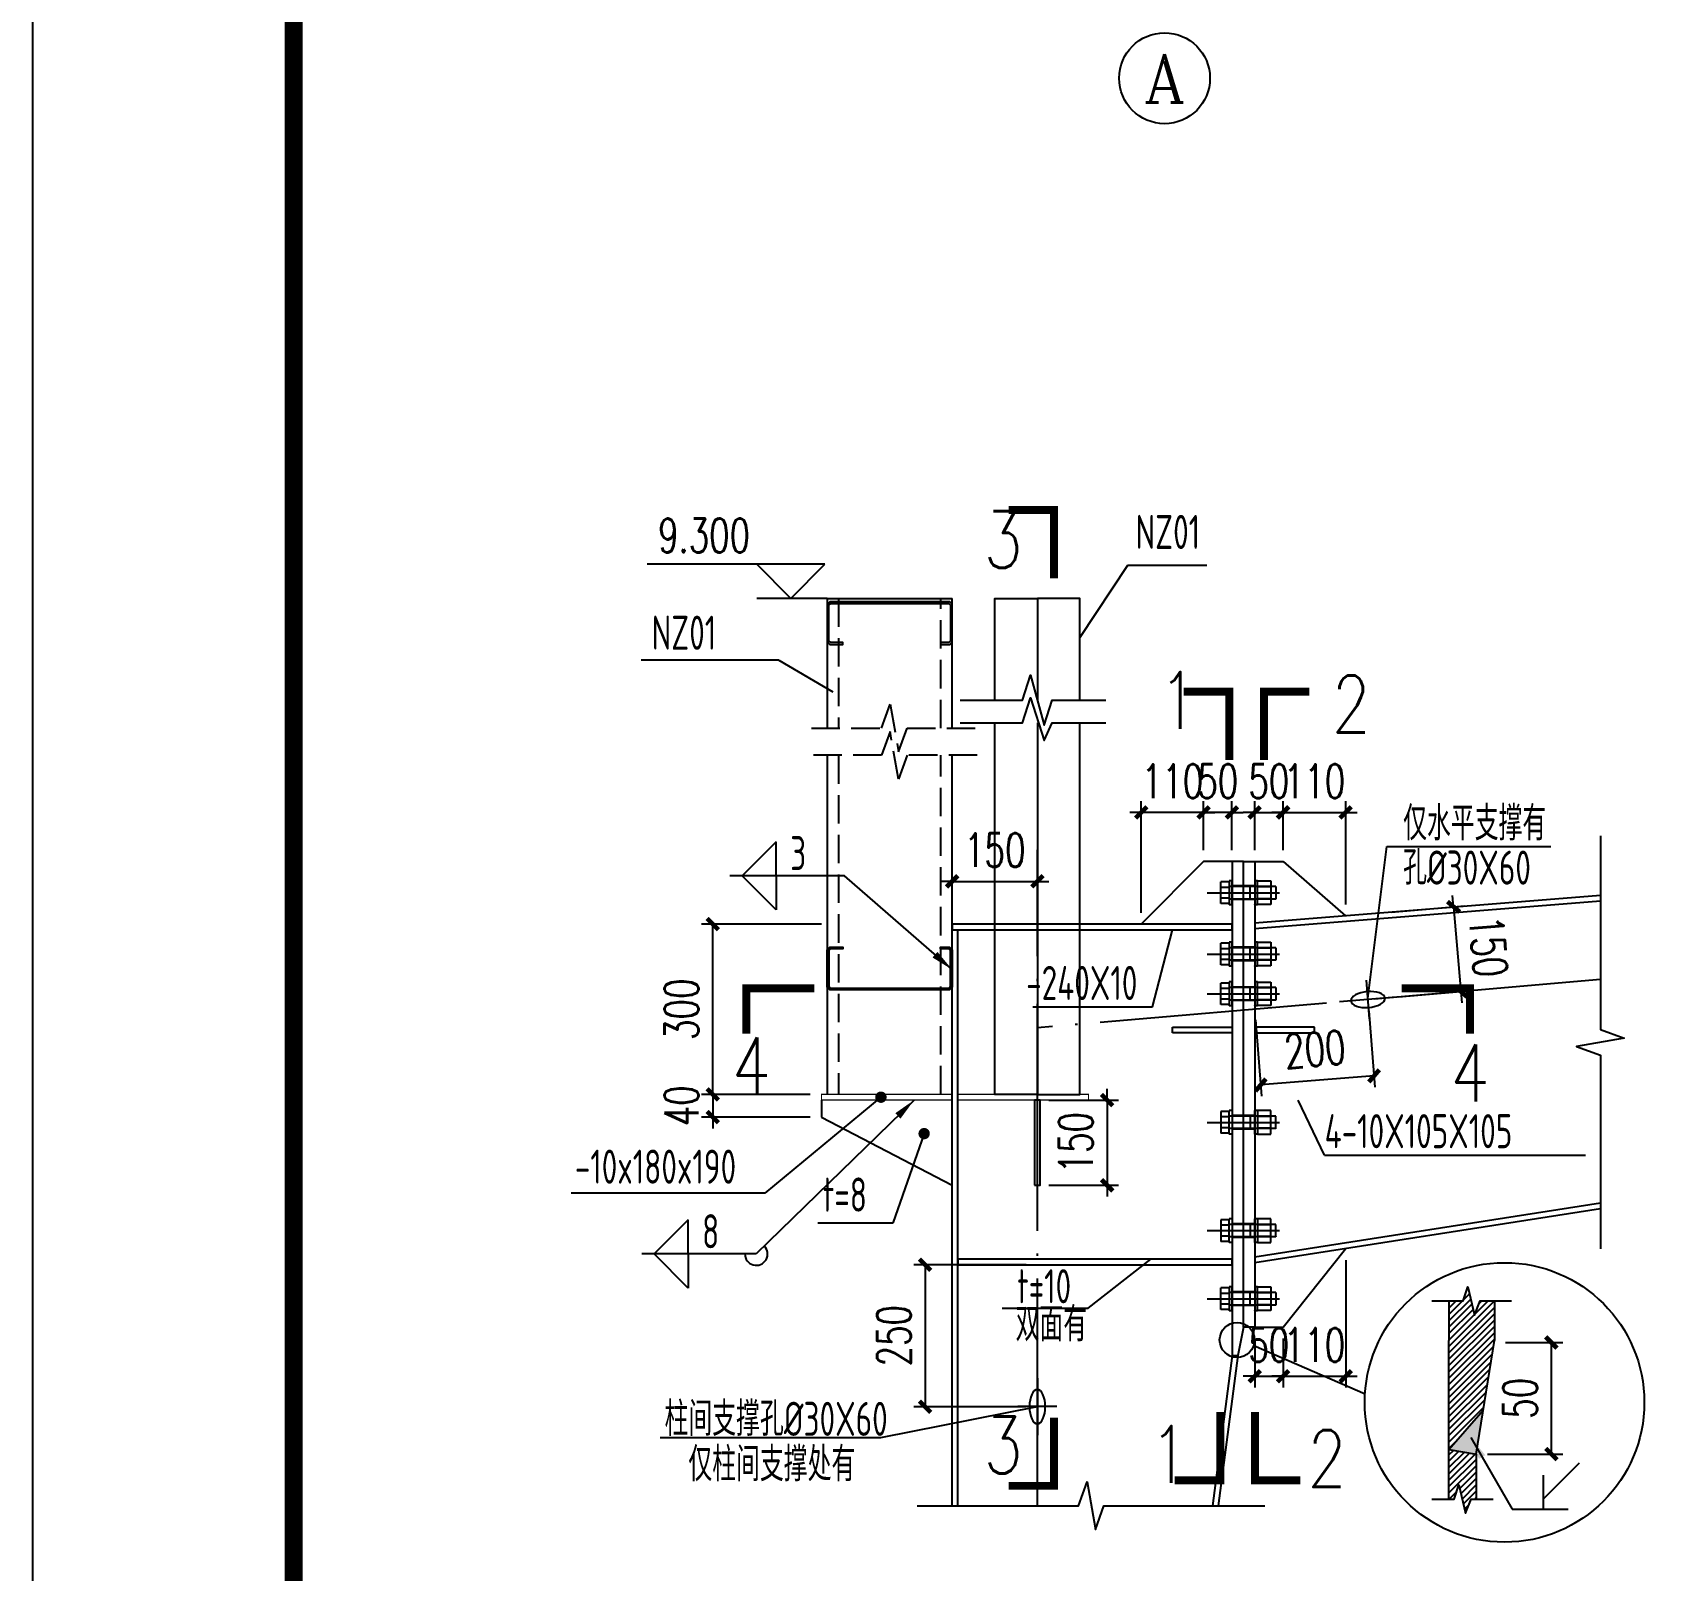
# Model space of a CAD drawing. Extents: x -89996 to 1006241, y -2176 to 440573.
# Drawn here: x 802635 to 817008, y 33751 to 47291 of the extents above; entities that cross this region are included whole.
import ezdxf
from ezdxf.enums import TextEntityAlignment as Align

# ---------------------------------------------------------------- set-up
doc = ezdxf.new("R2010")
doc.units = 0
doc.header["$LTSCALE"] = 1000
doc.header["$MEASUREMENT"] = 0
doc.linetypes.add('DASH', pattern=[0.35, 0.25, -0.1])
doc.linetypes.add('DOTE', pattern=[2.42, 2, -0.2, 0.02, -0.2])
for name, color, linetype in [('AXIS', 3, 'Continuous'), ('AXIS_TEXT', 7, 'Continuous'), ('DOTE', 1, 'DOTE'), ('GL', 150, 'Continuous'), ('LT', 27, 'Continuous'), ('PUB_TEXT', 7, 'Continuous'), ('PUB_TITLE', 4, 'Continuous'), ('PZ', 202, 'Continuous'), ('TEXT', 7, 'Continuous'), ('THIN', 7, 'Continuous'), ('WELD', 7, 'Continuous'), ('钢柱', 2, 'Continuous')]:
    doc.layers.add(name, color=color, linetype=linetype)
doc.styles.add('_TCH_AXIS', font='COMPLEX', dxfattribs={"bigfont": 'GBCBIG'})
doc.styles.add('_TCH_DIM', font='SIMPLEX', dxfattribs={"bigfont": 'GBCBIG'})
doc.styles.add('_TCH_DIM_T3', font='SIMPLEX', dxfattribs={"width": 0.705882, "bigfont": 'GBCBIG'})
doc.styles.add('SIM-TSSC', font='simplex.shx', dxfattribs={"width": 0.8, "bigfont": 'tssdchn.shx'})
doc.styles.get("Standard").update_dxf_attribs({"font": 'gbenor.shx', "bigfont": 'gbcbig.shx'})
doc.styles.add('TSSD_Label', font='tssdeng.shx', dxfattribs={"width": 0.7, "bigfont": 'hztxt.shx'})
doc.styles.add('TSSD_Norm', font='tssdeng.shx', dxfattribs={"bigfont": 'hztxt.shx'})
doc.dimstyles.new('TCH_100_5', dxfattribs={"dimtxt": 297.5, "dimasz": 100, "dimexe": 100, "dimexo": 100, "dimgap": 126.25, "dimtad": 1, "dimdec": 0, "dimlfac": 0.2, "dimzin": 0, "dimdsep": 46, "dimtxsty": '_TCH_DIM_T3', "dimblk": 'ARCHTICK', "dimcen": 0.09, "dimclrd": 126, "dimclre": 126, "dimclrt": 7, "dimazin": 2, "dimtfac": 1, "dimtdec": 0, "dimtix": 1, "dimtmove": 2, "dimatfit": 3, "dimfxl": 0, "dimtolj": 1, "dimtzin": 0, "dimarcsym": 0})
doc.dimstyles.new('TSSD_LEADER_STYLE_200.0', dxfattribs={"dimtxt": 0.18, "dimasz": 200, "dimexe": 0.18, "dimexo": 0.0625, "dimgap": 0.09, "dimtad": 0, "dimtih": 1, "dimtoh": 1, "dimdec": 4, "dimzin": 0, "dimdsep": 46, "dimtxsty": 'Standard', "dimcen": 0.09, "dimadec": 0, "dimazin": 0, "dimtfac": 1, "dimtdec": 4, "dimtofl": 0, "dimtmove": 0, "dimatfit": 3, "dimfxl": 0, "dimtolj": 1, "dimtzin": 0, "dimarcsym": 0})

# ---------------------------------------------------------------- blocks, each defined once
blk = doc.blocks.new('_ArchTick')
at = {"color": 0, "linetype": 'ByBlock', "const_width": 0.4}
blk.add_lwpolyline([(-0.5, -0.5), (0.5, 0.5)], dxfattribs=at)
blk = doc.blocks.new('*D568')
at = {"layer": 'Defpoints', "color": 0, "transparency": 16777216}
for p in [(813392, 38697), (814390, 38777), (813446, 38025)]:
    blk.add_point(p, dxfattribs=at)
at = {"layer": 'GL', "color": 126, "lineweight": -2, "transparency": 16777216}
for p, q in [((814398, 38677), (814452, 38005)), ((813400, 38598), (813454, 37926)), ((814444, 38105), (813446, 38025))]:
    blk.add_line(p, q, dxfattribs=at)
at = {"layer": 'GL', "color": 126, "lineweight": -2, "transparency": 16777216, "xscale": 100, "yscale": 100, "zscale": 100}
for p, rotation in [((813446, 38025), 184.5739212586662), ((814444, 38105), 4.573921258666136)]:
    blk.add_blockref('_ArchTick', p, dxfattribs=dict(at, rotation=rotation))
at = {"layer": 'GL', "color": 7, "transparency": 16777216, "insert": (813923, 38339), "char_height": 297.5, "attachment_point": 5, "rotation": 4.5739, "style": '_TCH_DIM_T3'}
blk.add_mtext('\\A1;200', dxfattribs=at)
blk = doc.blocks.new('*D569')
at = {"layer": 'Defpoints', "color": 0, "transparency": 16777216}
for p in [(808622, 39442), (809680, 39442), (809580, 37942)]:
    blk.add_point(p, dxfattribs=at)
at = {"layer": 'GL', "color": 126, "lineweight": -2, "transparency": 16777216}
for p, q in [((809580, 39442), (808522, 39442)), ((808622, 37942), (808622, 39442)), ((809480, 37942), (808522, 37942))]:
    blk.add_line(p, q, dxfattribs=at)
at = {"layer": 'GL', "color": 126, "lineweight": -2, "transparency": 16777216, "xscale": 100, "yscale": 100, "zscale": 100}
for p, rotation in [((808622, 39442), 90), ((808622, 37942), 270)]:
    blk.add_blockref('_ArchTick', p, dxfattribs=dict(at, rotation=rotation))
at = {"layer": 'GL', "color": 7, "transparency": 16777216, "insert": (808347, 38692), "char_height": 297.5, "attachment_point": 5, "rotation": 90, "style": '_TCH_DIM_T3'}
blk.add_mtext('\\A1;300', dxfattribs=at)
blk = doc.blocks.new('*D653')
at = {"layer": 'Defpoints', "color": 0, "transparency": 16777216}
for p in [(814496, 39539), (815208, 38847), (814560, 38792)]:
    blk.add_point(p, dxfattribs=at)
at = {"layer": 'GL', "color": 126, "lineweight": -2, "transparency": 16777216}
for p, q in [((815144, 39594), (815135, 39694)), ((814595, 39547), (815243, 39603)), ((815144, 39594), (815208, 38847)), ((814659, 38800), (815307, 38856)), ((815208, 38847), (815216, 38748))]:
    blk.add_line(p, q, dxfattribs=at)
at = {"layer": 'GL', "color": 126, "lineweight": -2, "transparency": 16777216, "xscale": 100, "yscale": 100, "zscale": 100}
for p, rotation in [((815144, 39594), 274.8994840941116), ((815208, 38847), 94.89948409411167)]:
    blk.add_blockref('_ArchTick', p, dxfattribs=dict(at, rotation=rotation))
at = {"layer": 'GL', "color": 7, "transparency": 16777216, "insert": (815450, 39244), "char_height": 297.5, "attachment_point": 5, "rotation": 274.8995, "style": '_TCH_DIM_T3'}
blk.add_mtext('\\A1;150', dxfattribs=at)
blk = doc.blocks.new('*D654')
at = {"layer": 'Defpoints', "color": 0, "transparency": 16777216}
for p in [(811480, 36442), (810492, 35192), (811480, 35192)]:
    blk.add_point(p, dxfattribs=at)
at = {"layer": 'GL', "color": 126, "lineweight": -2, "transparency": 16777216}
for p, q in [((811380, 36442), (810392, 36442)), ((810492, 36442), (810492, 35192)), ((811380, 35192), (810392, 35192))]:
    blk.add_line(p, q, dxfattribs=at)
at = {"layer": 'GL', "color": 126, "lineweight": -2, "transparency": 16777216, "xscale": 100, "yscale": 100, "zscale": 100}
for p, rotation in [((810492, 36442), 90), ((810492, 35192), 270)]:
    blk.add_blockref('_ArchTick', p, dxfattribs=dict(at, rotation=rotation))
at = {"layer": 'GL', "color": 7, "transparency": 16777216, "insert": (810217, 35817), "char_height": 297.5, "attachment_point": 5, "rotation": 90, "style": '_TCH_DIM_T3'}
blk.add_mtext('\\A1;250', dxfattribs=at)
blk = doc.blocks.new('_WELD004')
at = {"color": 0, "linetype": 'ByBlock'}
for p, q in [((0, 1), (1, 0)), ((0, 0), (0, 1))]:
    blk.add_line(p, q, dxfattribs=at)
blk = doc.blocks.new('*D570')
at = {"layer": 'Defpoints', "color": 0, "transparency": 16777216}
for p in [(815501, 35757), (816005, 35757), (815343, 34775)]:
    blk.add_point(p, dxfattribs=at)
at = {"layer": 'GL', "color": 126, "lineweight": -2, "transparency": 16777216}
for p, q in [((815601, 35757), (816105, 35757)), ((816005, 34775), (816005, 35757)), ((815443, 34775), (816105, 34775))]:
    blk.add_line(p, q, dxfattribs=at)
at = {"layer": 'GL', "color": 126, "lineweight": -2, "transparency": 16777216, "xscale": 100, "yscale": 100, "zscale": 100}
for p, rotation in [((816005, 35757), 90), ((816005, 34775), 270)]:
    blk.add_blockref('_ArchTick', p, dxfattribs=dict(at, rotation=rotation))
at = {"layer": 'GL', "color": 7, "transparency": 16777216, "insert": (815730, 35266), "char_height": 297.5, "attachment_point": 5, "rotation": 90, "style": '_TCH_DIM_T3'}
blk.add_mtext('\\A1;50', dxfattribs=at)
blk = doc.blocks.new('_WELD008')
at = {"color": 0, "linetype": 'ByBlock'}
for p, q in [((0, 0.3), (1.061, 1.361)), ((0, 0), (0, 1))]:
    blk.add_line(p, q, dxfattribs=at)
for tag, p in [('C', (1.286, 1.416)), ('B', (0.288, 0.856)), ('A', (-0.303, -0.009))]:
    blk.add_attdef(tag, text='', height=0.8, dxfattribs=at).set_placement(p, align=Align.CENTER)
blk = doc.blocks.new('*D655')
at = {"layer": 'Defpoints', "color": 0, "transparency": 16777216}
for p in [(809580, 37942), (808622, 37742), (809580, 37742)]:
    blk.add_point(p, dxfattribs=at)
at = {"layer": 'GL', "color": 126, "lineweight": -2, "transparency": 16777216}
for p, q in [((808622, 37942), (808622, 38042)), ((809480, 37942), (808522, 37942)), ((808622, 37942), (808622, 37742)), ((809480, 37742), (808522, 37742)), ((808622, 37742), (808622, 37642))]:
    blk.add_line(p, q, dxfattribs=at)
at = {"layer": 'GL', "color": 126, "lineweight": -2, "transparency": 16777216, "xscale": 100, "yscale": 100, "zscale": 100}
for p, rotation in [((808622, 37942), 270), ((808622, 37742), 90)]:
    blk.add_blockref('_ArchTick', p, dxfattribs=dict(at, rotation=rotation))
at = {"layer": 'GL', "color": 7, "transparency": 16777216, "insert": (808347, 37842), "char_height": 297.5, "attachment_point": 5, "rotation": 90, "style": '_TCH_DIM_T3'}
blk.add_mtext('\\A1;40', dxfattribs=at)
blk = doc.blocks.new('*D571')
at = {"layer": 'Defpoints', "color": 0, "transparency": 16777216}
for p in [(811480, 37892), (811480, 37142), (812094, 37142)]:
    blk.add_point(p, dxfattribs=at)
at = {"layer": 'GL', "color": 126, "lineweight": -2, "transparency": 16777216}
for p, q in [((812094, 37892), (812094, 37992)), ((811580, 37892), (812194, 37892)), ((812094, 37892), (812094, 37142)), ((811580, 37142), (812194, 37142)), ((812094, 37142), (812094, 37042))]:
    blk.add_line(p, q, dxfattribs=at)
at = {"layer": 'GL', "color": 126, "lineweight": -2, "transparency": 16777216, "xscale": 100, "yscale": 100, "zscale": 100}
for p, rotation in [((812094, 37892), 270), ((812094, 37142), 90)]:
    blk.add_blockref('_ArchTick', p, dxfattribs=dict(at, rotation=rotation))
at = {"layer": 'GL', "color": 7, "transparency": 16777216, "insert": (811819, 37517), "char_height": 297.5, "attachment_point": 5, "rotation": 90, "style": '_TCH_DIM_T3'}
blk.add_mtext('\\A1;150', dxfattribs=at)
blk = doc.blocks.new('*D656')
at = {"layer": 'Defpoints', "color": 0, "transparency": 16777216}
for p in [(813643, 40425), (813393, 39992), (813643, 39992)]:
    blk.add_point(p, dxfattribs=at)
at = {"layer": 'GL', "color": 126, "lineweight": -2, "transparency": 16777216}
for p, q in [((813393, 40425), (813293, 40425)), ((813393, 40092), (813393, 40525)), ((813393, 40425), (813643, 40425)), ((813643, 40092), (813643, 40525)), ((813643, 40425), (813743, 40425))]:
    blk.add_line(p, q, dxfattribs=at)
at = {"layer": 'GL', "color": 126, "lineweight": -2, "transparency": 16777216, "xscale": 100, "yscale": 100, "zscale": 100}
blk.add_blockref('_ArchTick', (813393, 40425), dxfattribs=at)
at = {"layer": 'GL', "color": 126, "lineweight": -2, "transparency": 16777216, "xscale": 100, "yscale": 100, "zscale": 100, "rotation": 180}
blk.add_blockref('_ArchTick', (813643, 40425), dxfattribs=at)
at = {"layer": 'GL', "color": 7, "transparency": 16777216, "insert": (813518, 40700), "char_height": 297.5, "attachment_point": 5, "style": '_TCH_DIM_T3'}
blk.add_mtext('\\A1;50', dxfattribs=at)
blk = doc.blocks.new('*D657')
at = {"layer": 'Defpoints', "color": 0, "transparency": 16777216}
for p in [(814194, 40425), (813643, 39992), (814194, 39514)]:
    blk.add_point(p, dxfattribs=at)
at = {"layer": 'GL', "color": 126, "lineweight": -2, "transparency": 16777216}
for p, q in [((813643, 40425), (813543, 40425)), ((813643, 40092), (813643, 40525)), ((813643, 40425), (814194, 40425)), ((814194, 39614), (814194, 40525)), ((814194, 40425), (814294, 40425))]:
    blk.add_line(p, q, dxfattribs=at)
at = {"layer": 'GL', "color": 126, "lineweight": -2, "transparency": 16777216, "xscale": 100, "yscale": 100, "zscale": 100}
blk.add_blockref('_ArchTick', (813643, 40425), dxfattribs=at)
at = {"layer": 'GL', "color": 126, "lineweight": -2, "transparency": 16777216, "xscale": 100, "yscale": 100, "zscale": 100, "rotation": 180}
blk.add_blockref('_ArchTick', (814194, 40425), dxfattribs=at)
at = {"layer": 'GL', "color": 7, "transparency": 16777216, "insert": (813919, 40700), "char_height": 297.5, "attachment_point": 5, "style": '_TCH_DIM_T3'}
blk.add_mtext('\\A1;110', dxfattribs=at)
blk = doc.blocks.new('*D658')
at = {"layer": 'Defpoints', "color": 0, "transparency": 16777216}
for p in [(812943, 40425), (812943, 39992), (813193, 39992)]:
    blk.add_point(p, dxfattribs=at)
at = {"layer": 'GL', "color": 126, "lineweight": -2, "transparency": 16777216}
for p, q in [((812943, 40425), (812843, 40425)), ((812943, 40092), (812943, 40525)), ((813193, 40425), (812943, 40425)), ((813193, 40092), (813193, 40525)), ((813193, 40425), (813293, 40425))]:
    blk.add_line(p, q, dxfattribs=at)
at = {"layer": 'GL', "color": 126, "lineweight": -2, "transparency": 16777216, "xscale": 100, "yscale": 100, "zscale": 100}
blk.add_blockref('_ArchTick', (812943, 40425), dxfattribs=at)
at = {"layer": 'GL', "color": 126, "lineweight": -2, "transparency": 16777216, "xscale": 100, "yscale": 100, "zscale": 100, "rotation": 180}
blk.add_blockref('_ArchTick', (813193, 40425), dxfattribs=at)
at = {"layer": 'GL', "color": 7, "transparency": 16777216, "insert": (813068, 40700), "char_height": 297.5, "attachment_point": 5, "style": '_TCH_DIM_T3'}
blk.add_mtext('\\A1;50', dxfattribs=at)
blk = doc.blocks.new('*D659')
at = {"layer": 'Defpoints', "color": 0, "transparency": 16777216}
for p in [(812394, 40425), (812943, 39992), (812394, 39442)]:
    blk.add_point(p, dxfattribs=at)
at = {"layer": 'GL', "color": 126, "lineweight": -2, "transparency": 16777216}
for p, q in [((812394, 40425), (812294, 40425)), ((812394, 39542), (812394, 40525)), ((812943, 40425), (812394, 40425)), ((812943, 40092), (812943, 40525)), ((812943, 40425), (813043, 40425))]:
    blk.add_line(p, q, dxfattribs=at)
at = {"layer": 'GL', "color": 126, "lineweight": -2, "transparency": 16777216, "xscale": 100, "yscale": 100, "zscale": 100}
blk.add_blockref('_ArchTick', (812394, 40425), dxfattribs=at)
at = {"layer": 'GL', "color": 126, "lineweight": -2, "transparency": 16777216, "xscale": 100, "yscale": 100, "zscale": 100, "rotation": 180}
blk.add_blockref('_ArchTick', (812943, 40425), dxfattribs=at)
at = {"layer": 'GL', "color": 7, "transparency": 16777216, "insert": (812669, 40700), "char_height": 297.5, "attachment_point": 5, "style": '_TCH_DIM_T3'}
blk.add_mtext('\\A1;110', dxfattribs=at)
blk = doc.blocks.new('*D660')
at = {"layer": 'Defpoints', "color": 0, "transparency": 16777216}
for p in [(813393, 35892), (813643, 35892), (813643, 35460)]:
    blk.add_point(p, dxfattribs=at)
at = {"layer": 'GL', "color": 126, "lineweight": -2, "transparency": 16777216}
for p, q in [((813393, 35792), (813393, 35360)), ((813643, 35792), (813643, 35360)), ((813393, 35460), (813293, 35460)), ((813393, 35460), (813643, 35460)), ((813643, 35460), (813743, 35460))]:
    blk.add_line(p, q, dxfattribs=at)
at = {"layer": 'GL', "color": 126, "lineweight": -2, "transparency": 16777216, "xscale": 100, "yscale": 100, "zscale": 100}
blk.add_blockref('_ArchTick', (813393, 35460), dxfattribs=at)
at = {"layer": 'GL', "color": 126, "lineweight": -2, "transparency": 16777216, "xscale": 100, "yscale": 100, "zscale": 100, "rotation": 180}
blk.add_blockref('_ArchTick', (813643, 35460), dxfattribs=at)
at = {"layer": 'GL', "color": 7, "transparency": 16777216, "insert": (813518, 35735), "char_height": 297.5, "attachment_point": 5, "style": '_TCH_DIM_T3'}
blk.add_mtext('\\A1;50', dxfattribs=at)
blk = doc.blocks.new('*D661')
at = {"layer": 'Defpoints', "color": 0, "transparency": 16777216}
for p in [(814194, 36583), (813643, 35892), (814194, 35460)]:
    blk.add_point(p, dxfattribs=at)
at = {"layer": 'GL', "color": 126, "lineweight": -2, "transparency": 16777216}
for p, q in [((814194, 36483), (814194, 35360)), ((813643, 35792), (813643, 35360)), ((813643, 35460), (813543, 35460)), ((813643, 35460), (814194, 35460)), ((814194, 35460), (814294, 35460))]:
    blk.add_line(p, q, dxfattribs=at)
at = {"layer": 'GL', "color": 126, "lineweight": -2, "transparency": 16777216, "xscale": 100, "yscale": 100, "zscale": 100}
blk.add_blockref('_ArchTick', (813643, 35460), dxfattribs=at)
at = {"layer": 'GL', "color": 126, "lineweight": -2, "transparency": 16777216, "xscale": 100, "yscale": 100, "zscale": 100, "rotation": 180}
blk.add_blockref('_ArchTick', (814194, 35460), dxfattribs=at)
at = {"layer": 'GL', "color": 7, "transparency": 16777216, "insert": (813919, 35735), "char_height": 297.5, "attachment_point": 5, "style": '_TCH_DIM_T3'}
blk.add_mtext('\\A1;110', dxfattribs=at)
blk = doc.blocks.new('*D1530')
at = {"layer": 'Defpoints', "color": 0, "transparency": 16777216}
for p in [(811480, 39818), (810730, 39442), (811480, 39442)]:
    blk.add_point(p, dxfattribs=at)
at = {"layer": 'GL', "color": 126, "lineweight": -2, "transparency": 16777216}
for p, q in [((810730, 39818), (810630, 39818)), ((810730, 39542), (810730, 39918)), ((810730, 39818), (811480, 39818)), ((811480, 39542), (811480, 39918)), ((811480, 39818), (811580, 39818))]:
    blk.add_line(p, q, dxfattribs=at)
at = {"layer": 'GL', "color": 126, "lineweight": -2, "transparency": 16777216, "xscale": 100, "yscale": 100, "zscale": 100}
blk.add_blockref('_ArchTick', (810730, 39818), dxfattribs=at)
at = {"layer": 'GL', "color": 126, "lineweight": -2, "transparency": 16777216, "xscale": 100, "yscale": 100, "zscale": 100, "rotation": 180}
blk.add_blockref('_ArchTick', (811480, 39818), dxfattribs=at)
at = {"layer": 'GL', "color": 7, "transparency": 16777216, "insert": (811105, 40093), "char_height": 297.5, "attachment_point": 5, "style": '_TCH_DIM_T3'}
blk.add_mtext('\\A1;150', dxfattribs=at)

msp = doc.modelspace()

# ---------------------------------------------------------------- hatches: boundary and pattern name
at = {"layer": 'AXIS'}
msp.add_hatch(color=256, dxfattribs=at).paths.add_polyline_path([(815405.3, 35162.11), (815103.42, 34813.73), (815343.42, 34775.33)])
at = {"layer": 'PZ'}
h = msp.add_hatch(dxfattribs=at)
h.set_pattern_fill('ANSI31', color=256, scale=25, style=0)
h.set_pattern_definition([(45, (60153.394, -804651.667), (-28.0633004, 28.0633004), [])])
h.paths.add_polyline_path([(815328.58, 35998.55), (815269.42, 36248.24), (815229.42, 36123.24), (815103.42, 36123.24), (815103.42, 35775.33), (815103.42, 34813.73), (815405.3, 35162.11), (815503.42, 35775.33), (815503.42, 36123.24), (815377.42, 36123.24)])
h.paths.add_polyline_path([(815103.42, 34813.73), (815103.42, 34378.21), (815149.42, 34378.21), (815189.42, 34503.21), (815248.58, 34253.52), (815297.42, 34378.21), (815343.42, 34378.21), (815343.42, 34775.33)])

# ---------------------------------------------------------------- linework, layer by layer
for p, q in [((813095.89, 39622.05), (813095.89, 39812.58)), ((813168.49, 39812.58), (813095.89, 39812.58)), ((813168.49, 39822.31), (813168.49, 39612.31)), ((813193.49, 39822.31), (813168.49, 39822.31)), ((813193.49, 39822.31), (813193.49, 39819.46)), ((813193.49, 39612.31), (813193.49, 39822.31)), ((813393.49, 39822.31), (813393.49, 39612.31)), ((813418.49, 39822.31), (813393.49, 39822.31)), ((813418.49, 39612.31), (813418.49, 39822.31)), ((813418.49, 39821.24), (813536.49, 39821.24)), ((813536.49, 39821.24), (813536.49, 39613.39)), ((812975.99, 39717.31), (813610.99, 39717.31)), ((813168.49, 39764.95), (813095.89, 39764.95)), ((813168.49, 39669.68), (813095.89, 39669.68)), ((813193.49, 39772.31), (813168.49, 39772.31)), ((813353.49, 39777.31), (813193.49, 39777.31)), ((813353.49, 39772.31), (813193.49, 39772.31)), ((813353.49, 39657.31), (813353.49, 39777.31)), ((813393.49, 39777.31), (813353.49, 39777.31)), ((813578.49, 39772.31), (813353.49, 39772.31)), ((813393.49, 39777.31), (813393.49, 39774.38)), ((813393.49, 39775.63), (813393.49, 39777.31)), ((813536.49, 39769.28), (813418.49, 39769.28)), ((813578.49, 39772.31), (813578.49, 39662.31)), ((813578.49, 39769.46), (813578.49, 39772.31)), ((813168.49, 39622.05), (813095.89, 39622.05)), ((813193.49, 39662.31), (813168.49, 39662.31)), ((813193.49, 39612.31), (813168.49, 39612.31)), ((813353.49, 39662.31), (813193.49, 39662.31)), ((813193.49, 39657.31), (813193.49, 39660.25)), ((813193.49, 39659), (813193.49, 39657.31)), ((813353.49, 39657.31), (813193.49, 39657.31)), ((813578.49, 39662.31), (813353.49, 39662.31)), ((813353.49, 39657.31), (813353.49, 39660.25)), ((813353.49, 39659), (813353.49, 39657.31)), ((813393.49, 39657.31), (813353.49, 39657.31)), ((813393.49, 39612.31), (813393.49, 39615.16)), ((813418.49, 39612.31), (813393.49, 39612.31)), ((813536.49, 39665.35), (813418.49, 39665.35)), ((813536.49, 39613.39), (813418.49, 39613.39)), ((813095.89, 39082.21), (813095.89, 39272.73)), ((813168.49, 39272.73), (813095.89, 39272.73)), ((813168.49, 39282.47), (813168.49, 39072.47)), ((813193.49, 39282.47), (813168.49, 39282.47)), ((813193.49, 39282.47), (813193.49, 39279.62)), ((813193.49, 39072.47), (813193.49, 39282.47)), ((813393.49, 39282.47), (813393.49, 39072.47)), ((813418.49, 39282.47), (813393.49, 39282.47)), ((813418.49, 39072.47), (813418.49, 39282.47)), ((813418.49, 39281.39), (813536.49, 39281.39)), ((813536.49, 39281.39), (813536.49, 39073.55)), ((812975.99, 39177.47), (813610.99, 39177.47)), ((813168.49, 39225.1), (813095.89, 39225.1)), ((813168.49, 39129.84), (813095.89, 39129.84)), ((813193.49, 39232.47), (813168.49, 39232.47)), ((813193.49, 39122.47), (813168.49, 39122.47)), ((813353.49, 39237.47), (813193.49, 39237.47)), ((813353.49, 39232.47), (813193.49, 39232.47)), ((813353.49, 39122.47), (813193.49, 39122.47)), ((813193.49, 39117.47), (813193.49, 39120.4)), ((813193.49, 39119.15), (813193.49, 39117.47)), ((813353.49, 39117.47), (813193.49, 39117.47)), ((813353.49, 39117.47), (813353.49, 39237.47)), ((813393.49, 39237.47), (813353.49, 39237.47)), ((813578.49, 39232.47), (813353.49, 39232.47)), ((813578.49, 39122.47), (813353.49, 39122.47)), ((813353.49, 39117.47), (813353.49, 39120.4)), ((813353.49, 39119.15), (813353.49, 39117.47)), ((813393.49, 39117.47), (813353.49, 39117.47)), ((813393.49, 39237.47), (813393.49, 39234.53)), ((813393.49, 39235.78), (813393.49, 39237.47)), ((813536.49, 39229.43), (813418.49, 39229.43)), ((813536.49, 39125.51), (813418.49, 39125.51)), ((813578.49, 39232.47), (813578.49, 39122.47)), ((813578.49, 39229.62), (813578.49, 39232.47)), ((813168.49, 39082.21), (813095.89, 39082.21)), ((813193.49, 39072.47), (813168.49, 39072.47)), ((813393.49, 39072.47), (813393.49, 39075.32)), ((813418.49, 39072.47), (813393.49, 39072.47)), ((813536.49, 39073.55), (813418.49, 39073.55)), ((812975.99, 38827.47), (813610.99, 38827.47)), ((813095.89, 38732.21), (813095.89, 38922.73)), ((813168.49, 38922.73), (813095.89, 38922.73)), ((813168.49, 38875.1), (813095.89, 38875.1)), ((813168.49, 38932.47), (813168.49, 38722.47)), ((813193.49, 38932.47), (813168.49, 38932.47)), ((813193.49, 38882.47), (813168.49, 38882.47)), ((813193.49, 38932.47), (813193.49, 38929.62)), ((813193.49, 38722.47), (813193.49, 38932.47)), ((813353.49, 38887.47), (813193.49, 38887.47)), ((813353.49, 38882.47), (813193.49, 38882.47)), ((813353.49, 38767.47), (813353.49, 38887.47)), ((813393.49, 38887.47), (813353.49, 38887.47)), ((813578.49, 38882.47), (813353.49, 38882.47)), ((813393.49, 38932.47), (813393.49, 38722.47)), ((813418.49, 38932.47), (813393.49, 38932.47)), ((813393.49, 38887.47), (813393.49, 38884.53)), ((813393.49, 38885.78), (813393.49, 38887.47)), ((813418.49, 38722.47), (813418.49, 38932.47)), ((813418.49, 38931.39), (813536.49, 38931.39)), ((813536.49, 38879.43), (813418.49, 38879.43)), ((813536.49, 38931.39), (813536.49, 38723.55)), ((813578.49, 38882.47), (813578.49, 38772.47)), ((813578.49, 38879.62), (813578.49, 38882.47)), ((814403.63, 38606.61), (814376.37, 38947.66)), ((813168.49, 38779.84), (813095.89, 38779.84)), ((813168.49, 38732.21), (813095.89, 38732.21)), ((813193.49, 38772.47), (813168.49, 38772.47)), ((813193.49, 38722.47), (813168.49, 38722.47)), ((813353.49, 38772.47), (813193.49, 38772.47)), ((813193.49, 38767.47), (813193.49, 38770.4)), ((813193.49, 38769.15), (813193.49, 38767.47)), ((813353.49, 38767.47), (813193.49, 38767.47)), ((813578.49, 38772.47), (813353.49, 38772.47)), ((813353.49, 38767.47), (813353.49, 38770.4)), ((813353.49, 38769.15), (813353.49, 38767.47)), ((813393.49, 38767.47), (813353.49, 38767.47)), ((813393.49, 38722.47), (813393.49, 38725.32)), ((813418.49, 38722.47), (813393.49, 38722.47)), ((813536.49, 38775.51), (813418.49, 38775.51)), ((813536.49, 38723.55), (813418.49, 38723.55)), ((814639.21, 38797.03), (814140.79, 38757.24)), ((813193.49, 37800.89), (813168.49, 37800.89)), ((813168.49, 37590.89), (813168.49, 37800.89)), ((813193.49, 37800.89), (813193.49, 37590.89)), ((813393.49, 37800.89), (813393.49, 37798.04)), ((813393.49, 37590.89), (813393.49, 37800.89)), ((813418.49, 37800.89), (813393.49, 37800.89)), ((813418.49, 37800.89), (813418.49, 37590.89)), ((812975.99, 37695.89), (813610.99, 37695.89)), ((813095.89, 37791.16), (813095.89, 37600.63)), ((813168.49, 37791.16), (813095.89, 37791.16)), ((813168.49, 37743.53), (813095.89, 37743.53)), ((813193.49, 37750.89), (813168.49, 37750.89)), ((813193.49, 37755.89), (813193.49, 37752.96)), ((813193.49, 37754.21), (813193.49, 37755.89)), ((813353.49, 37755.89), (813193.49, 37755.89)), ((813353.49, 37750.89), (813193.49, 37750.89)), ((813353.49, 37755.89), (813353.49, 37635.89)), ((813353.49, 37755.89), (813353.49, 37752.96)), ((813353.49, 37754.21), (813353.49, 37755.89)), ((813393.49, 37755.89), (813353.49, 37755.89)), ((813578.49, 37750.89), (813353.49, 37750.89)), ((813536.49, 37799.82), (813418.49, 37799.82)), ((813536.49, 37747.86), (813418.49, 37747.86)), ((813536.49, 37591.97), (813536.49, 37799.82)), ((813578.49, 37640.89), (813578.49, 37750.89)), ((813168.49, 37648.26), (813095.89, 37648.26)), ((813168.49, 37600.63), (813095.89, 37600.63)), ((813193.49, 37640.89), (813168.49, 37640.89)), ((813193.49, 37590.89), (813168.49, 37590.89)), ((813353.49, 37640.89), (813193.49, 37640.89)), ((813353.49, 37635.89), (813193.49, 37635.89)), ((813193.49, 37590.89), (813193.49, 37593.74)), ((813578.49, 37640.89), (813353.49, 37640.89)), ((813393.49, 37635.89), (813353.49, 37635.89)), ((813393.49, 37635.89), (813393.49, 37638.83)), ((813393.49, 37637.58), (813393.49, 37635.89)), ((813418.49, 37590.89), (813393.49, 37590.89)), ((813536.49, 37643.93), (813418.49, 37643.93)), ((813418.49, 37591.97), (813536.49, 37591.97)), ((813578.49, 37643.74), (813578.49, 37640.89)), ((813095.89, 36837.58), (813095.89, 36647.05)), ((813168.49, 36837.58), (813095.89, 36837.58)), ((813193.49, 36847.31), (813168.49, 36847.31)), ((813168.49, 36637.31), (813168.49, 36847.31)), ((813193.49, 36797.31), (813168.49, 36797.31)), ((813193.49, 36847.31), (813193.49, 36637.31)), ((813193.49, 36802.31), (813193.49, 36799.38)), ((813193.49, 36800.63), (813193.49, 36802.31)), ((813353.49, 36802.31), (813193.49, 36802.31)), ((813353.49, 36797.31), (813193.49, 36797.31)), ((813353.49, 36802.31), (813353.49, 36682.31)), ((813353.49, 36802.31), (813353.49, 36799.38)), ((813353.49, 36800.63), (813353.49, 36802.31)), ((813393.49, 36802.31), (813353.49, 36802.31)), ((813578.49, 36797.31), (813353.49, 36797.31)), ((813393.49, 36847.31), (813393.49, 36844.46)), ((813393.49, 36637.31), (813393.49, 36847.31)), ((813418.49, 36847.31), (813393.49, 36847.31)), ((813418.49, 36847.31), (813418.49, 36637.31)), ((813536.49, 36846.24), (813418.49, 36846.24)), ((813536.49, 36638.39), (813536.49, 36846.24)), ((813578.49, 36687.31), (813578.49, 36797.31)), ((812975.99, 36742.31), (813610.99, 36742.31)), ((813168.49, 36789.95), (813095.89, 36789.95)), ((813168.49, 36694.68), (813095.89, 36694.68)), ((813193.49, 36687.31), (813168.49, 36687.31)), ((813353.49, 36687.31), (813193.49, 36687.31)), ((813353.49, 36682.31), (813193.49, 36682.31)), ((813578.49, 36687.31), (813353.49, 36687.31)), ((813393.49, 36682.31), (813353.49, 36682.31)), ((813393.49, 36682.31), (813393.49, 36685.25)), ((813393.49, 36684), (813393.49, 36682.31)), ((813536.49, 36794.28), (813418.49, 36794.28)), ((813536.49, 36690.35), (813418.49, 36690.35)), ((813578.49, 36690.16), (813578.49, 36687.31)), ((813168.49, 36647.05), (813095.89, 36647.05)), ((813193.49, 36637.31), (813168.49, 36637.31)), ((813193.49, 36637.31), (813193.49, 36640.16)), ((813418.49, 36637.31), (813393.49, 36637.31)), ((813418.49, 36638.39), (813536.49, 36638.39)), ((813095.89, 36047.05), (813095.89, 36237.58)), ((813168.49, 36237.58), (813095.89, 36237.58)), ((813168.49, 36247.31), (813168.49, 36037.31)), ((813193.49, 36247.31), (813168.49, 36247.31)), ((813193.49, 36247.31), (813193.49, 36244.46)), ((813193.49, 36037.31), (813193.49, 36247.31)), ((813393.49, 36247.31), (813393.49, 36037.31)), ((813418.49, 36247.31), (813393.49, 36247.31)), ((813418.49, 36037.31), (813418.49, 36247.31)), ((813418.49, 36246.24), (813536.49, 36246.24)), ((813536.49, 36246.24), (813536.49, 36038.39)), ((812975.99, 36142.31), (813610.99, 36142.31)), ((813013.49, 36142.31), (813518.49, 36142.31)), ((813168.49, 36189.95), (813095.89, 36189.95)), ((813168.49, 36094.68), (813095.89, 36094.68)), ((813193.49, 36197.31), (813168.49, 36197.31)), ((813193.49, 36087.31), (813168.49, 36087.31)), ((813353.49, 36202.31), (813193.49, 36202.31)), ((813353.49, 36197.31), (813193.49, 36197.31)), ((813353.49, 36087.31), (813193.49, 36087.31)), ((813193.49, 36082.31), (813193.49, 36085.25)), ((813193.49, 36084), (813193.49, 36082.31)), ((813353.49, 36082.31), (813193.49, 36082.31)), ((813353.49, 36082.31), (813353.49, 36202.31)), ((813393.49, 36202.31), (813353.49, 36202.31)), ((813578.49, 36197.31), (813353.49, 36197.31)), ((813578.49, 36087.31), (813353.49, 36087.31)), ((813353.49, 36082.31), (813353.49, 36085.25)), ((813353.49, 36084), (813353.49, 36082.31)), ((813393.49, 36082.31), (813353.49, 36082.31)), ((813393.49, 36202.31), (813393.49, 36199.38)), ((813393.49, 36200.63), (813393.49, 36202.31)), ((813536.49, 36194.28), (813418.49, 36194.28)), ((813536.49, 36090.35), (813418.49, 36090.35)), ((813578.49, 36197.31), (813578.49, 36087.31)), ((813578.49, 36194.46), (813578.49, 36197.31)), ((813168.49, 36047.05), (813095.89, 36047.05)), ((813193.49, 36037.31), (813168.49, 36037.31)), ((813393.49, 36037.31), (813393.49, 36040.16)), ((813418.49, 36037.31), (813393.49, 36037.31)), ((813536.49, 36038.39), (813418.49, 36038.39)), ((811479.82, 35442.47), (811479.73, 34942.47)), ((811650.84, 35192.46), (811308.71, 35192.48))]:
    msp.add_line(p, q)
at = {"extrusion": (0, 0, -1)}
for centre, major_axis in [((814390, 38777.13), (-149.52, -11.93)), ((811479.77, 35192.47), (-0.03, -150))]:
    msp.add_ellipse(centre, major_axis=major_axis, ratio=0.46666667, dxfattribs=at)
at = {"layer": 'AXIS'}
for p, q in [((809609.77, 42609.63), (808044.77, 42609.63)), ((809309.77, 42309.63), (809009.77, 42609.63)), ((809309.77, 42309.63), (809609.77, 42609.63)), ((812274.77, 42599), (811854.77, 41965.61)), ((812973.25, 42599), (812274.77, 42599)), ((809629.77, 42309.63), (809009.77, 42309.63)), ((809205.16, 41765.95), (807993.05, 41765.95)), ((809205.16, 41765.95), (809679.77, 41486.81)), ((814389.18, 38787.39), (814555.91, 40124.08)), ((814555.91, 40124.08), (816000.1, 40124.08)), ((809780.76, 39866.86), (808773.25, 39866.86)), ((812492.8, 38713.87), (812668.63, 39392.31)), ((811440.74, 38713.87), (812492.8, 38713.87)), ((810102.73, 37917.31), (809081.21, 37071.51)), ((814008.64, 37407.68), (813775.03, 37892.31)), ((810483.14, 37596.48), (810208.69, 36809.04)), ((814008.64, 37407.68), (816304.08, 37407.68)), ((809081.21, 37071.51), (807377.12, 37071.51)), ((810208.69, 36809.04), (809547.83, 36809.04)), ((809005.16, 36536.73), (807997.66, 36536.73)), ((811927.09, 36060.35), (812479.4, 36492.47)), ((811170.02, 36060.35), (811927.09, 36060.35)), ((813384.69, 35731.43), (814364.29, 35305.43)), ((810101.6, 34921.42), (811479.77, 35192.47)), ((815103.42, 34813.73), (815405.3, 35162.11)), ((808158.79, 34921.42), (810101.6, 34921.42)), ((815103.42, 34813.73), (815343.42, 34775.33)), ((815661.04, 34290.26), (816153.43, 34290.26))]:
    msp.add_line(p, q, dxfattribs=at)
at = {"layer": 'AXIS', "color": 3, "const_width": 70}
for points in [[(811626.75, 42487.04), (811626.75, 43087.04), (811226.75, 43087.04)], [(813169.01, 40887.87), (813169.01, 41487.87), (812769.01, 41487.87)], [(813474.26, 40887.87), (813474.26, 41487.87), (813874.26, 41487.87)], [(809517.69, 38875.4), (808917.69, 38875.4), (808917.69, 38475.4)], [(814687.81, 38875.4), (815287.81, 38875.4), (815287.81, 38475.4)], [(811626.75, 35095.08), (811626.75, 34495.08), (811226.75, 34495.08)], [(813089.55, 35144.73), (813089.55, 34544.73), (812689.55, 34544.73)], [(813394.8, 35144.73), (813394.8, 34544.73), (813794.8, 34544.73)]]:
    msp.add_lwpolyline(points, dxfattribs=at)
at = {"layer": 'AXIS', "const_width": 50}
for points in [[(810127.73, 37917.31, -1), (810077.73, 37917.31, -1)], [(810458.14, 37596.48, 1), (810508.14, 37596.48, 1)]]:
    msp.add_lwpolyline(points, format="xyb", close=True, dxfattribs=at)
at = {"layer": 'AXIS'}
for points in [[(814953.42, 36123.24), (815103.42, 36123.24), (815229.42, 36123.24), (815269.42, 36248.24), (815328.58, 35998.55), (815377.42, 36123.24), (815503.42, 36123.24), (815653.42, 36123.24)], [(814953.42, 34378.21), (815103.42, 34378.21), (815149.42, 34378.21), (815189.42, 34503.21), (815248.58, 34253.52), (815297.42, 34378.21), (815343.42, 34378.21), (815493.42, 34378.21)]]:
    msp.add_lwpolyline(points, dxfattribs=at)
for centre, radius in [((812599.54, 46889.46), 400), ((815592.38, 35229.5), 1230.44), ((813238.57, 35779.87), 153.94)]:
    msp.add_circle(centre, radius, dxfattribs=at)
msp.add_arc((809005.16, 36536.73), 100, 180, 44.274767, dxfattribs=at)
at = {"layer": 'DOTE'}
for p, q in [((811479.77, 34319.68), (811479.77, 40094.56)), ((816436.88, 38952.6), (811479.77, 38527.67))]:
    msp.add_line(p, q, dxfattribs=at)
at = {"layer": 'GL'}
for p, q in [((816436.88, 39693.79), (813393.49, 39450.31)), ((816436.88, 39643.63), (813393.49, 39400.15)), ((816436.88, 36984.81), (813393.49, 36508.57)), ((816436.88, 36934.2), (813393.49, 36457.96))]:
    msp.add_line(p, q, dxfattribs=at)
msp.add_lwpolyline([(816436.88, 40218.09), (816436.88, 38512.81), (816646.88, 38436.38), (816226.88, 38362.32), (816436.88, 38287.81), (816436.88, 36582.53)], dxfattribs=at)
at = {"layer": 'LT'}
for p, q in [((809629.77, 42309.63), (810729.77, 42309.63)), ((809629.77, 42309.63), (809629.77, 41167.28)), ((809729.77, 42309.63), (809729.77, 42279.63)), ((810729.77, 41167.28), (810729.77, 42309.63))]:
    msp.add_line(p, q, dxfattribs=at)
at = {"layer": 'LT', "color": 8, "linetype": 'DASH'}
for p, q in [((809729.77, 42309.63), (809729.77, 41167.28)), ((810629.77, 41167.28), (810629.77, 42309.63)), ((809729.77, 40927.68), (809729.77, 37942.31)), ((810629.77, 37942.31), (810629.77, 40927.68))]:
    msp.add_line(p, q, dxfattribs=at)
at = {"layer": 'LT', "linetype": 'ByBlock'}
for p, q in [((809629.77, 40927.68), (809629.77, 37942.31)), ((810729.77, 37942.31), (810729.77, 40927.68))]:
    msp.add_line(p, q, dxfattribs=at)
at = {"layer": 'LT'}
for points in [[(810627.75, 41919.64), (810627.75, 41904.64), (810708.11, 41904.64), (810730.61, 41927.14), (810730.61, 42257.14), (810708.11, 42279.64), (809653.12, 42279.64), (809630.62, 42257.14), (809630.62, 41927.14), (809653.12, 41904.64), (809767.21, 41904.64), (809767.21, 41919.64), (809660.62, 41919.64), (809645.62, 41934.64), (809645.62, 42249.64), (809660.62, 42264.64), (810700.61, 42264.64), (810715.61, 42249.64), (810715.61, 41934.64), (810700.61, 41919.64), (810627.75, 41919.64)], [(810626.9, 39223.8), (810626.9, 39238.8), (810707.27, 39238.8), (810729.77, 39216.3), (810729.77, 38886.3), (810707.27, 38863.8), (809652.27, 38863.8), (809629.77, 38886.3), (809629.77, 39216.3), (809652.27, 39238.8), (809766.36, 39238.8), (809766.36, 39223.8), (809659.77, 39223.8), (809644.77, 39208.8), (809644.77, 38893.8), (809659.77, 38878.8), (810699.77, 38878.8), (810714.77, 38893.8), (810714.77, 39208.8), (810699.77, 39223.8), (810626.9, 39223.8)]]:
    msp.add_lwpolyline(points, close=True, dxfattribs=at)
at = {"layer": 'LT', "linetype": 'ByBlock'}
for points in [[(811104.77, 41413.32), (811104.77, 42309.63), (811479.77, 42309.63), (811479.77, 41413.32)], [(811854.77, 41413.32), (811854.77, 42309.63), (811479.77, 42309.63), (811479.77, 41413.32)], [(810799.77, 41413.32), (811349.77, 41413.32), (811419.77, 41633.32), (811539.77, 41193.32), (811609.77, 41413.32), (812081.89, 41413.32)], [(810799.77, 41213.32), (811349.77, 41213.32), (811419.77, 41433.32), (811539.77, 41056.67), (811609.77, 41213.32), (812081.89, 41213.32)], [(811479.77, 41213.32), (811479.77, 37942.31), (811104.77, 37942.31), (811104.77, 41213.32)], [(811479.77, 41213.32), (811479.77, 37942.31), (811854.77, 37942.31), (811854.77, 41213.32)]]:
    msp.add_lwpolyline(points, dxfattribs=at)
at = {"layer": 'LT', "color": 8, "linetype": 'DASH'}
for points in [[(809491.88, 41167.28), (810108.27, 41167.28), (810184.7, 41377.28), (810258.76, 40957.28), (810333.27, 41167.28), (810949.65, 41167.28)], [(810949.65, 40927.68), (810333.27, 40927.68), (810256.83, 40717.68), (810182.77, 41137.68), (810108.27, 40927.68), (809491.88, 40927.68)]]:
    msp.add_lwpolyline(points, dxfattribs=at)
at = {"layer": 'PUB_TITLE'}
msp.add_lwpolyline([(802635.37, 18823.61), (891735.37, 18823.61), (891735.37, 81823.61), (802635.37, 81823.61)], close=True, dxfattribs=at)
at = {"layer": 'PUB_TITLE', "const_width": 159.09}
msp.add_lwpolyline([(804933.35, 19530.68), (804933.35, 80409.47), (890321.23, 80409.47), (890321.23, 19530.68)], close=True, dxfattribs=at)
at = {"layer": 'PZ'}
for p, q in [((812943.49, 39992.31), (812394.43, 39442.31)), ((813193.49, 39992.31), (812943.49, 39992.31)), ((813393.49, 39992.31), (813643.49, 39992.31)), ((813643.49, 39992.31), (814193.7, 39514.33)), ((812668.49, 38484.18), (812668.49, 38534.18)), ((812668.49, 38534.18), (813193.49, 38534.18)), ((813918.49, 38534.18), (813393.49, 38534.18)), ((813918.49, 38484.18), (813918.49, 38534.18)), ((813193.49, 38484.18), (812668.49, 38484.18)), ((813393.49, 38484.18), (813918.49, 38484.18)), ((809579.77, 37892.31), (809579.77, 37742.31)), ((809579.77, 37742.31), (810729.77, 37142.31)), ((813643.49, 35892.31), (814193.86, 36583.21)), ((815103.42, 36123.24), (815103.42, 35775.33)), ((815503.42, 36123.24), (815503.42, 35775.33)), ((813293.49, 35892.31), (813243.52, 35642.31)), ((813393.49, 35892.31), (813643.49, 35892.31)), ((815103.42, 34378.21), (815103.42, 35775.33)), ((815343.42, 34775.33), (815503.42, 35775.33)), ((815343.42, 34775.33), (815343.42, 34378.21))]:
    msp.add_line(p, q, dxfattribs=at)
msp.add_lwpolyline([(813293.49, 35892.31), (813293.49, 39992.31), (813193.49, 39992.31), (813193.49, 35642.31), (813243.52, 35642.31)], dxfattribs=at)
for points in [[(813393.49, 35892.31), (813293.49, 35892.31), (813293.49, 39992.31), (813393.49, 39992.31)], [(811454.77, 37142.31), (811504.77, 37142.31), (811504.77, 37892.31), (811454.77, 37892.31)]]:
    msp.add_lwpolyline(points, close=True, dxfattribs=at)
at = {"layer": 'PZ', "const_width": 10}
for points in [[(809579.77, 37942.31), (810729.77, 37942.31), (810729.77, 37892.31), (809579.77, 37892.31)], [(811929.45, 37892.31), (810779.77, 37892.31), (810779.77, 37942.31), (811929.45, 37942.31)]]:
    msp.add_lwpolyline(points, close=True, dxfattribs=at)
at = {"layer": '钢柱'}
for p, q in [((810729.77, 34319.68), (810729.77, 39392.31)), ((810779.77, 34319.68), (810779.77, 39392.31)), ((813193.49, 35642.31), (813022.23, 34319.68)), ((813243.52, 35642.31), (813072.26, 34319.68))]:
    msp.add_line(p, q, dxfattribs=at)
for points in [[(810729.77, 39392.31), (813193.49, 39392.31), (813193.49, 39442.31), (810729.77, 39442.31)], [(810779.77, 36442.47), (813193.49, 36442.47), (813193.49, 36492.47), (810779.77, 36492.47)]]:
    msp.add_lwpolyline(points, close=True, dxfattribs=at)
msp.add_lwpolyline([(810423.24, 34319.68), (811840.73, 34319.68), (811917.17, 34529.68), (811991.22, 34109.68), (812065.73, 34319.68), (813483.22, 34319.68)], dxfattribs=at)

# ---------------------------------------------------------------- block references
at = {"layer": 'AXIS', "yscale": 300, "zscale": 300}
for name, p, xscale in [('_WELD004', (809180.76, 39866.86), -300), ('_WELD008', (815934.9, 34290.26), 300)]:
    msp.add_blockref(name, p, dxfattribs=dict(at, xscale=xscale))
at = {"layer": 'AXIS', "xscale": 300, "yscale": 300, "zscale": 300, "rotation": 180}
msp.add_blockref('_WELD004', (809180.76, 39866.86), dxfattribs=at)
at = {"layer": 'WELD', "xscale": -300, "yscale": 300, "zscale": 300}
msp.add_blockref('_WELD004', (808405.16, 36536.73), dxfattribs=at)
at = {"layer": 'WELD', "xscale": 300, "yscale": 300, "zscale": 300, "rotation": 180}
msp.add_blockref('_WELD004', (808405.16, 36536.73), dxfattribs=at)

# ---------------------------------------------------------------- texts
at = {"layer": 'AXIS', "color": 3, "style": 'SIM-TSSC', "width": 0.8}
for s, p in [('3', (811007.35, 42577.07)), ('1', (812549.62, 41161.91)), ('2', (814071.76, 41129.29)), ('4', (808789.62, 37942.31)), ('4', (815116.29, 37880.78)), ('3', (811007.35, 34605.05)), ('1', (812470.15, 34520.73)), ('2', (813858.28, 34486.08))]:
    msp.add_text(s, height=500, dxfattribs=at).set_placement(p)
at = {"layer": 'AXIS_TEXT', "style": '_TCH_AXIS'}
msp.add_text('A', height=425.18, dxfattribs=at).set_placement((812417.32, 46676.87), (812781.76, 46676.87), align=Align.FIT)
at = {"layer": 'PUB_TEXT', "style": '_TCH_DIM', "width": 0.705882}
msp.add_text('9.300', height=297.5, dxfattribs=at).set_placement((808140.77, 42714.63))
at = {"layer": 'TEXT', "width": 0.7}
for s, style, p in [('NZ01', 'TSSD_Norm', (812344.42, 42744.37)), ('NZ01', 'TSSD_Norm', (808084.47, 41857.19)), ('3', 'TSSD_Label', (809303.83, 39916.86)), ('-240X10', 'TSSD_Norm', (811381.38, 38773.01)), ('4-10X105X105', 'TSSD_Norm', (814008.64, 37468.14)), ('-10x180x190', 'TSSD_Norm', (807408.25, 37155.68)), ('t=8', 'TSSD_Norm', (809590.69, 36909.5)), ('8', 'TSSD_Label', (808528.24, 36586.73)), ('t=10', 'TSSD_Norm', (811302.05, 36102.77)), ('双面有', 'TSSD_Norm', (811288.24, 35767.08))]:
    msp.add_text(s, height=300, dxfattribs=dict(at, style=style)).set_placement(p)
at = {"layer": 'THIN', "style": 'TSSD_Norm', "width": 0.7}
for s, p in [('仅水平支撑有', (814699.83, 40178.34)), ('孔%%c30X60', (814699.83, 39789.01)), ('柱间支撑孔%%C30X60', (808197.97, 34935.01)), ('仅柱间支撑处有', (808407.45, 34535.36))]:
    msp.add_text(s, height=300, dxfattribs=at).set_placement(p)

# ---------------------------------------------------------------- dimensions: what is measured, and where the dimension line sits
at = {"layer": 'GL'}
for base, p1, p2, angle, picture, middle in [((812394.43, 40424.95), (812943.49, 39992.31), (812394.43, 39442.31), 180, '*D659', (812668.96, 40699.95)), ((812943.49, 40424.95), (813193.49, 39992.31), (812943.49, 39992.31), 180, '*D658', (813068.49, 40699.95)), ((808621.88, 39442.31), (809579.77, 37942.31), (809679.77, 39442.31), 90, '*D569', (808346.88, 38692.31)), ((813445.97, 38025.19), (814390, 38777.14), (813392.2, 38697.31), 4.573921, '*D568', (813922.94, 38339.23)), ((808621.88, 37742.31), (809579.77, 37942.31), (809579.77, 37742.31), 90, '*D655', (808346.88, 37842.31)), ((812094.04, 37142.31), (811479.77, 37892.31), (811479.77, 37142.31), 90, '*D571', (811819.04, 37517.31)), ((810492.08, 35192.47), (811479.77, 36442.47), (811479.77, 35192.47), 90, '*D654', (810217.08, 35817.47))]:
    dim = msp.add_linear_dim(base=base, p1=p1, p2=p2, angle=angle, dimstyle='TCH_100_5', dxfattribs=at)
    dim.commit()
    dim.dimension.update_dxf_attribs({"geometry": picture, "text_midpoint": middle})
for base, p1, p2, picture, middle in [((813643.49, 40424.95), (813393.49, 39992.31), (813643.49, 39992.31), '*D656', (813518.49, 40699.95)), ((814193.7, 40424.95), (813643.49, 39992.31), (814193.7, 39514.33), '*D657', (813918.59, 40699.95)), ((811479.77, 39817.76), (810729.77, 39442.31), (811479.77, 39442.31), '*D1530', (811104.77, 40092.76)), ((814193.86, 35459.68), (813643.49, 35892.31), (814193.86, 36583.21), '*D661', (813918.68, 35734.68)), ((813643.49, 35459.68), (813393.49, 35892.31), (813643.49, 35892.31), '*D660', (813518.49, 35734.68))]:
    dim = msp.add_linear_dim(base=base, p1=p1, p2=p2, dimstyle='TCH_100_5', dxfattribs=at)
    dim.commit()
    dim.dimension.update_dxf_attribs({"geometry": picture, "text_midpoint": middle})
dim = msp.add_aligned_dim(p1=(814495.81, 39538.5), p2=(814559.83, 38791.7), distance=650.08, text='150', dimstyle='TCH_100_5', dxfattribs=at)
dim.commit()
dim.dimension.update_dxf_attribs({"geometry": '*D653', "text_midpoint": (815449.52, 39244.11)})
dim = msp.add_linear_dim(base=(816005.14, 35757.12), p1=(815343.42, 34775.33), p2=(815500.5, 35757.12), angle=90, text='50', dimstyle='TCH_100_5', dxfattribs=at)
dim.commit()
dim.dimension.update_dxf_attribs({"geometry": '*D570', "text_midpoint": (815730.14, 35266.23)})

# ---------------------------------------------------------------- leaders
at = {"layer": 'AXIS'}
for points in [[(810729.77, 39040.61), (809780.76, 39866.86)], [(810395.51, 37892.31), (809005.16, 36536.73)], [(815294.58, 34921.73), (815661.04, 34290.26)]]:
    msp.add_leader(points, dimstyle='TSSD_LEADER_STYLE_200.0', dxfattribs=at)

doc.saveas('drawing.dxf')
